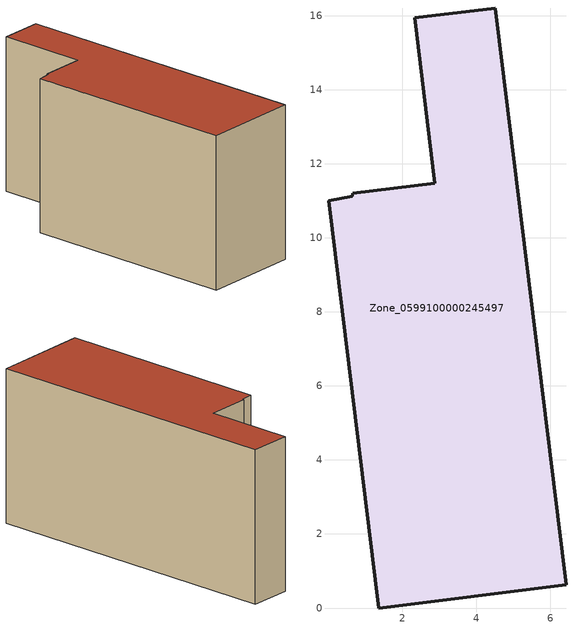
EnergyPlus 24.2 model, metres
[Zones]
Zone_0599100000245497
 floor ground (C_G): 6.43,0.62 1.37,0 0.02,11 0.65,11.12 0.66,11.2 2.88,11.47 2.33,15.95 4.51,16.21 z0
 wall outside (C_F): 1.37,0 6.43,0.62 4.51,16.21 2.33,15.95 2.88,11.47 0.66,11.2 0.65,11.12 0.02,11 1.37,0 z0:8.01
 roof outside (C_R): 0.66,11.2 0.65,11.12 0.02,11 1.37,0 6.43,0.62 4.51,16.21 2.33,15.95 2.88,11.47 z8.01
[BUILDING]
Pand.0599100000245497: North Axis=0; Terrain=City; Loads Convergence Tolerance Value=0.04; Temperature Convergence Tolerance Value=0.4; Solar Distribution=FullExterior; Maximum Number of Warmup Days=25; Minimum Number of Warmup Days=1
[Site:Location]
Rotterdam.The.Hague.AP_ZH_NLD Design_Conditions: Latitude=51.96; Longitude=4.45; Time Zone=1; Elevation=-4.5
[SITE:GROUNDTEMPERATURE:BUILDINGSURFACE]
18, 18, 18, 18, 18, 18, 18, 18, 18, 18, 18, 18
[MATERIAL] Thermal Absorptance=0.9; Solar Absorptance=0.7; Visible Absorptance=0.7
Name | Roughness | Thickness | Conductivity | Density | Specific Heat
G.TI.1975-1991 | MediumSmooth | 0.15 | 0.288461 | 540 | 1210
F.TI.1975-1991 | Rough | 0.3 | 0.230769 | 1920 | 840
R.TI.1975-1991 | MediumRough | 0.2 | 0.153846 | 1500 | 1000
[CONSTRUCTION]
C_G: G.TI.1975-1991
C_F: F.TI.1975-1991
C_R: R.TI.1975-1991
[ZONE]
Zone_0599100000245497: Type=1; Multiplier=1; Ceiling Height=Autocalculate; Volume=Autocalculate; Floor Area=autocalculate; Part of Total Floor Area=Yes
[ZONEINFILTRATION:DESIGNFLOWRATE]
Infil_Zone_0599100000245497: Zone or ZoneList or Space or SpaceList=Zone_0599100000245497; Schedule=AlwaysOn; Design Flow Rate Calculation Method=Flow/Area; Flow Rate per Floor Area=0.003; Constant Term Coefficient=1; Temperature Term Coefficient=0; Velocity Term Coefficient=0; Velocity Squared Term Coefficient=0
[HVACTEMPLATE:ZONE:IDEALLOADSAIRSYSTEM]
Zone_0599100000245497: Maximum Heating Supply Air Temperature=50; Minimum Cooling Supply Air Temperature=13; Maximum Heating Supply Air Humidity Ratio=0.0156; Minimum Cooling Supply Air Humidity Ratio=0.0077; Heating Limit=NoLimit; Cooling Limit=NoLimit; Dehumidification Control Type=ConstantSensibleHeatRatio; Cooling Sensible Heat Ratio=0.7; Dehumidification Setpoint=60; Humidification Control Type=None; Humidification Setpoint=30; Outdoor Air Method=None; Outdoor Air Flow Rate per Person=0.00944; Outdoor Air Flow Rate per Zone Floor Area=0; Outdoor Air Flow Rate per Zone=0; Demand Controlled Ventilation Type=None; Outdoor Air Economizer Type=NoEconomizer; Heat Recovery Type=None; Sensible Heat Recovery Effectiveness=0.7; Latent Heat Recovery Effectiveness=0.65
[ZONECONTROL:THERMOSTAT]
ThermostatControl_Zone_0599100000245497: Zone or ZoneList=Zone_0599100000245497; Control Type Schedule=DualSetpointControlType; Control 1=Thermostat_Zone_0599100000245497; Temperature Difference Between Cutout And Setpoint=0
[THERMOSTATSETPOINT:DUALSETPOINT]
Thermostat_Zone_0599100000245497: Heating Setpoint Temperature Schedule=HeatingSetpoint_Zone_0599100000245497; Cooling Setpoint Temperature Schedule=CoolingSetpoint_Zone_0599100000245497
[SCHEDULE:COMPACT]
HeatingSetpoint_Zone_0599100000245497: Through: 12/31, For: AllDays, Until: 24:00, 21
CoolingSetpoint_Zone_0599100000245497: Through: 12/31, For: AllDays, Until: 24:00, 24
DualSetpointControlType: Through: 12/31, For: AllDays, Until: 24:00, 4
AlwaysOn: Through: 12/31, For: AllDays, Until: 24:00, 1
